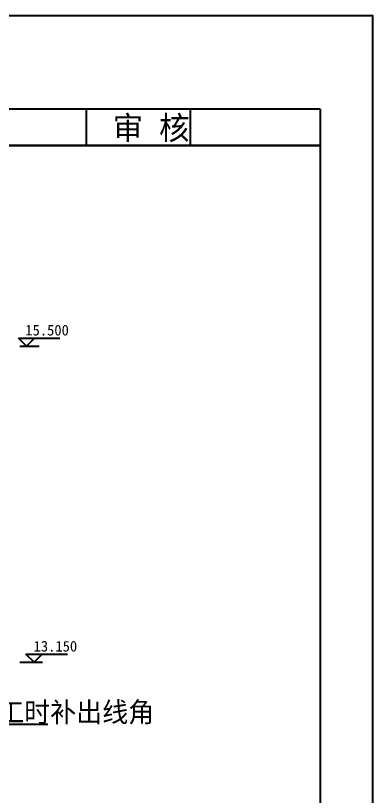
# Model space of a CAD drawing. Header units: metres. Extents: x -2 to 59071, y -2108 to 14272.
# Drawn here: x 56398 to 59071, y 8417 to 14272 of the extents above; entities that cross this region are included whole.
import ezdxf

# ---------------------------------------------------------------- set-up
doc = ezdxf.new("R2010")
doc.units = ezdxf.units.M
doc.layers.add('DIM', color=3, linetype='Continuous')
doc.layers.add('PUB_DIM', color=3, linetype='Continuous')

msp = doc.modelspace()

# ---------------------------------------------------------------- linework, layer by layer
for p, q in [((58680.7, 13570), (53415.7, 13570)), ((56925.7, 13570), (56925.7, 13297)), ((57705.7, 13570), (57705.7, 13297)), ((58680.7, 13570), (58680.7, 13297)), ((58680.7, 13297), (47877.7, 13297))]:
    msp.add_line(p, q)
for points in [[(47487.7, 14272), (59070.7, 14272), (59070.7, -2108), (47487.7, -2108)], [(47877.7, 13297), (58680.7, 13297), (58680.7, -1718), (47877.7, -1718)]]:
    msp.add_lwpolyline(points, close=True)
msp.add_lwpolyline([(58680.7, 13297), (58680.7, -1718), (47877.7, -1718), (47877.7, 13297), (58680.7, 13297)])
at = {"layer": 'PUB_DIM'}
for p, q in [((56478.46, 11793.39), (56418.46, 11853.39)), ((56418.46, 11853.39), (56538.46, 11853.39)), ((56538.46, 11853.39), (56478.46, 11793.39)), ((56478.46, 11853.39), (56728.46, 11853.39)), ((56428.46, 11793.39), (56573.07, 11793.39)), ((56535.37, 9423.39), (56475.37, 9483.39)), ((56475.37, 9483.39), (56595.37, 9483.39)), ((56535.37, 9483.39), (56785.37, 9483.39)), ((56595.37, 9483.39), (56535.37, 9423.39)), ((56428.46, 9423.39), (56599.13, 9423.39)), ((56002.32, 8959.95), (56638.17, 8959.95))]:
    msp.add_line(p, q, dxfattribs=at)

# ---------------------------------------------------------------- texts
msp.add_text('审 核', height=175.5).set_placement((57124.84, 13342.33))
at = {"layer": 'DIM'}
msp.add_text('施工时补出线角', height=150, dxfattribs=at).set_placement((56071.24, 8974.36))
at = {"layer": 'PUB_DIM'}
for s, p in [('15.500', (56470.12, 11873.39)), ('13.150', (56532.37, 9503.39))]:
    msp.add_text(s, height=80, dxfattribs=at).set_placement(p)

doc.saveas('drawing.dxf')
